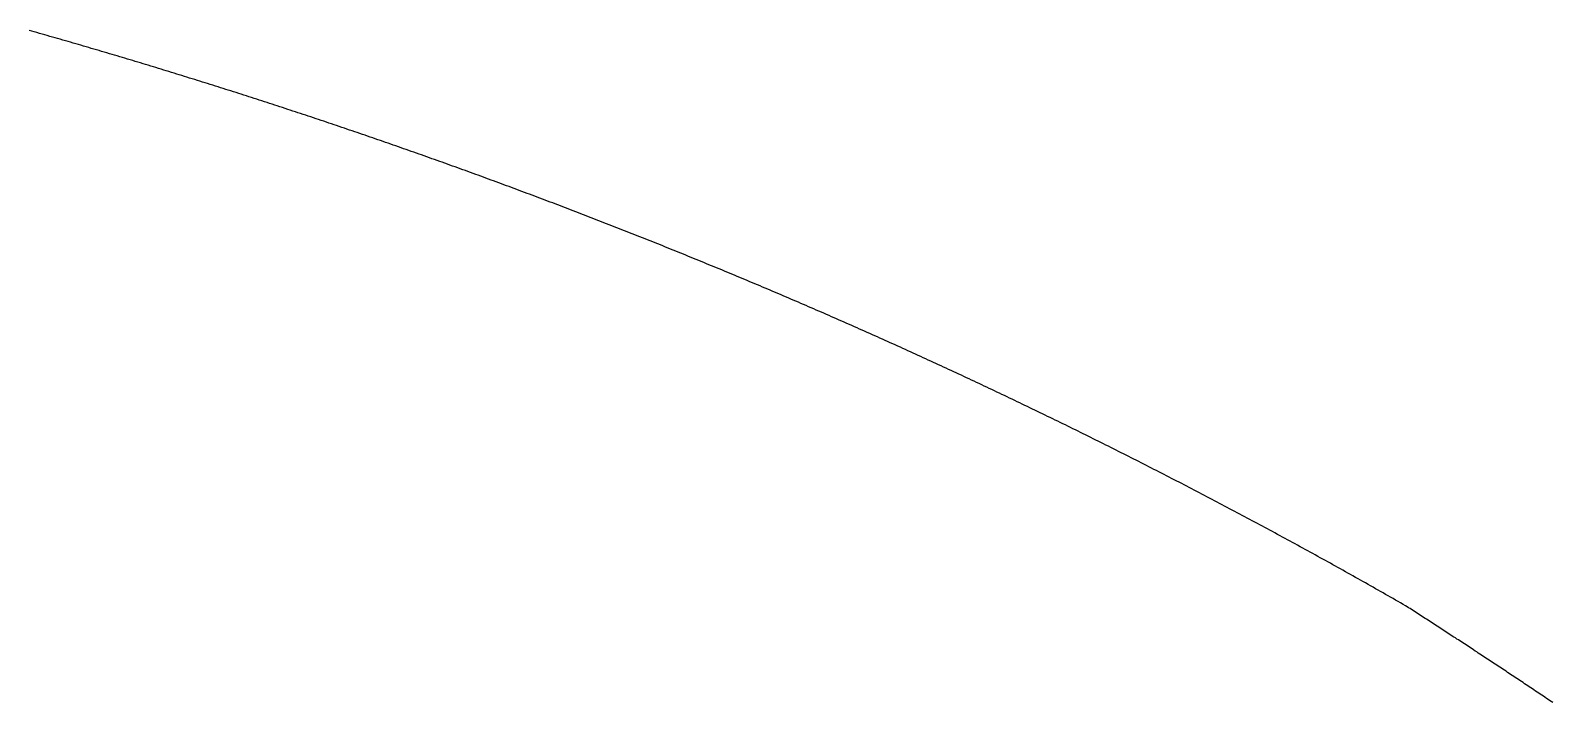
# Model space of a CAD drawing. Extents: x 0.1 to 59.6, y 0.2 to 53.5.
# Drawn here: x 32.379 to 34.89, y 31.527 to 32.636 of the extents above; entities that cross this region are included whole.
import ezdxf

# ---------------------------------------------------------------- set-up
doc = ezdxf.new("R2010")
doc.units = 0
doc.layers.add('BASE', color=7, linetype='CONTINUOUS')

msp = doc.modelspace()

# ---------------------------------------------------------------- linework, layer by layer
at = {"layer": 'BASE', "color": 7}
for p, q in [((32.381, 32.6348), (32.3767, 32.636)), ((32.3852, 32.6336), (32.381, 32.6348)), ((32.3895, 32.6324), (32.3852, 32.6336)), ((32.3938, 32.6312), (32.3895, 32.6324)), ((32.398, 32.63), (32.3938, 32.6312)), ((32.4023, 32.6287), (32.398, 32.63)), ((32.4066, 32.6275), (32.4023, 32.6287)), ((32.4109, 32.6263), (32.4066, 32.6275)), ((32.4151, 32.6251), (32.4109, 32.6263)), ((32.4194, 32.6239), (32.4151, 32.6251)), ((32.4237, 32.6226), (32.4194, 32.6239)), ((32.428, 32.6214), (32.4237, 32.6226)), ((32.4322, 32.6202), (32.428, 32.6214)), ((32.4365, 32.6189), (32.4322, 32.6202)), ((32.4408, 32.6177), (32.4365, 32.6189)), ((32.445, 32.6165), (32.4408, 32.6177)), ((32.4493, 32.6152), (32.445, 32.6165)), ((32.4536, 32.614), (32.4493, 32.6152)), ((32.4579, 32.6127), (32.4536, 32.614)), ((32.4621, 32.6115), (32.4579, 32.6127)), ((32.4664, 32.6102), (32.4621, 32.6115)), ((32.4707, 32.609), (32.4664, 32.6102)), ((32.4749, 32.6077), (32.4707, 32.609)), ((32.4792, 32.6065), (32.4749, 32.6077)), ((32.4835, 32.6052), (32.4792, 32.6065)), ((32.4878, 32.604), (32.4835, 32.6052)), ((32.492, 32.6027), (32.4878, 32.604)), ((32.4963, 32.6015), (32.492, 32.6027)), ((32.5006, 32.6002), (32.4963, 32.6015)), ((32.5048, 32.5989), (32.5006, 32.6002)), ((32.5091, 32.5977), (32.5048, 32.5989)), ((32.5134, 32.5964), (32.5091, 32.5977)), ((32.5176, 32.5951), (32.5134, 32.5964)), ((32.5219, 32.5939), (32.5176, 32.5951)), ((32.5262, 32.5926), (32.5219, 32.5939)), ((32.5305, 32.5913), (32.5262, 32.5926)), ((32.5347, 32.5901), (32.5305, 32.5913)), ((32.539, 32.5888), (32.5347, 32.5901)), ((32.5433, 32.5875), (32.539, 32.5888)), ((32.5475, 32.5862), (32.5433, 32.5875)), ((32.5518, 32.5849), (32.5475, 32.5862)), ((32.5561, 32.5836), (32.5518, 32.5849)), ((32.5603, 32.5824), (32.5561, 32.5836)), ((32.5646, 32.5811), (32.5603, 32.5824)), ((32.5689, 32.5798), (32.5646, 32.5811)), ((32.5731, 32.5785), (32.5689, 32.5798)), ((32.5774, 32.5772), (32.5731, 32.5785)), ((32.5817, 32.5759), (32.5774, 32.5772)), ((32.5859, 32.5746), (32.5817, 32.5759)), ((32.5902, 32.5733), (32.5859, 32.5746)), ((32.5945, 32.572), (32.5902, 32.5733)), ((32.5987, 32.5707), (32.5945, 32.572)), ((32.603, 32.5694), (32.5987, 32.5707)), ((32.6073, 32.5681), (32.603, 32.5694)), ((32.6115, 32.5668), (32.6073, 32.5681)), ((32.6158, 32.5654), (32.6115, 32.5668)), ((32.6201, 32.5641), (32.6158, 32.5654)), ((32.6243, 32.5628), (32.6201, 32.5641)), ((32.6286, 32.5615), (32.6243, 32.5628)), ((32.6328, 32.5602), (32.6286, 32.5615)), ((32.6371, 32.5589), (32.6328, 32.5602)), ((32.6414, 32.5575), (32.6371, 32.5589)), ((32.6456, 32.5562), (32.6414, 32.5575)), ((32.6499, 32.5549), (32.6456, 32.5562)), ((32.6542, 32.5536), (32.6499, 32.5549)), ((32.6584, 32.5522), (32.6542, 32.5536)), ((32.6627, 32.5509), (32.6584, 32.5522)), ((32.667, 32.5496), (32.6627, 32.5509)), ((32.6712, 32.5482), (32.667, 32.5496)), ((32.6755, 32.5469), (32.6712, 32.5482)), ((32.6797, 32.5455), (32.6755, 32.5469)), ((32.684, 32.5442), (32.6797, 32.5455)), ((32.6883, 32.5429), (32.684, 32.5442)), ((32.6925, 32.5415), (32.6883, 32.5429)), ((32.6968, 32.5402), (32.6925, 32.5415)), ((32.7011, 32.5388), (32.6968, 32.5402)), ((32.7053, 32.5375), (32.7011, 32.5388)), ((32.7096, 32.5361), (32.7053, 32.5375)), ((32.7138, 32.5347), (32.7096, 32.5361)), ((32.7181, 32.5334), (32.7138, 32.5347)), ((32.7224, 32.532), (32.7181, 32.5334)), ((32.7266, 32.5307), (32.7224, 32.532)), ((32.7309, 32.5293), (32.7266, 32.5307)), ((32.7351, 32.5279), (32.7309, 32.5293)), ((32.7394, 32.5266), (32.7351, 32.5279)), ((32.7437, 32.5252), (32.7394, 32.5266)), ((32.7479, 32.5238), (32.7437, 32.5252)), ((32.7522, 32.5224), (32.7479, 32.5238)), ((32.7564, 32.5211), (32.7522, 32.5224)), ((32.7607, 32.5197), (32.7564, 32.5211)), ((32.765, 32.5183), (32.7607, 32.5197)), ((32.7692, 32.5169), (32.765, 32.5183)), ((32.7735, 32.5156), (32.7692, 32.5169)), ((32.7777, 32.5142), (32.7735, 32.5156)), ((32.782, 32.5128), (32.7777, 32.5142)), ((32.7862, 32.5114), (32.782, 32.5128)), ((32.7905, 32.51), (32.7862, 32.5114)), ((32.7948, 32.5086), (32.7905, 32.51)), ((32.799, 32.5072), (32.7948, 32.5086)), ((32.8033, 32.5058), (32.799, 32.5072)), ((32.8075, 32.5044), (32.8033, 32.5058)), ((32.8118, 32.503), (32.8075, 32.5044)), ((32.816, 32.5016), (32.8118, 32.503)), ((32.8203, 32.5002), (32.816, 32.5016)), ((32.8246, 32.4988), (32.8203, 32.5002)), ((32.8288, 32.4974), (32.8246, 32.4988)), ((32.8331, 32.496), (32.8288, 32.4974)), ((32.8373, 32.4946), (32.8331, 32.496)), ((32.8416, 32.4932), (32.8373, 32.4946)), ((32.8458, 32.4917), (32.8416, 32.4932)), ((32.8501, 32.4903), (32.8458, 32.4917)), ((32.8543, 32.4889), (32.8501, 32.4903)), ((32.8586, 32.4875), (32.8543, 32.4889)), ((32.8628, 32.4861), (32.8586, 32.4875)), ((32.8671, 32.4846), (32.8628, 32.4861)), ((32.8713, 32.4832), (32.8671, 32.4846)), ((32.8756, 32.4818), (32.8713, 32.4832)), ((32.8799, 32.4803), (32.8756, 32.4818)), ((32.8841, 32.4789), (32.8799, 32.4803)), ((32.8884, 32.4775), (32.8841, 32.4789)), ((32.8926, 32.476), (32.8884, 32.4775)), ((32.8969, 32.4746), (32.8926, 32.476)), ((32.9011, 32.4732), (32.8969, 32.4746)), ((32.9054, 32.4717), (32.9011, 32.4732)), ((32.9096, 32.4703), (32.9054, 32.4717)), ((32.9139, 32.4688), (32.9096, 32.4703)), ((32.9181, 32.4674), (32.9139, 32.4688)), ((32.9224, 32.4659), (32.9181, 32.4674)), ((32.9266, 32.4645), (32.9224, 32.4659)), ((32.9309, 32.463), (32.9266, 32.4645)), ((32.9351, 32.4615), (32.9309, 32.463)), ((32.9394, 32.4601), (32.9351, 32.4615)), ((32.9436, 32.4586), (32.9394, 32.4601)), ((32.9479, 32.4572), (32.9436, 32.4586)), ((32.9521, 32.4557), (32.9479, 32.4572)), ((32.9564, 32.4542), (32.9521, 32.4557)), ((32.9606, 32.4528), (32.9564, 32.4542)), ((32.9649, 32.4513), (32.9606, 32.4528)), ((32.9691, 32.4498), (32.9649, 32.4513)), ((32.9734, 32.4483), (32.9691, 32.4498)), ((32.9776, 32.4469), (32.9734, 32.4483)), ((32.9819, 32.4454), (32.9776, 32.4469)), ((32.9861, 32.4439), (32.9819, 32.4454)), ((32.9904, 32.4424), (32.9861, 32.4439)), ((32.9946, 32.4409), (32.9904, 32.4424)), ((32.9989, 32.4394), (32.9946, 32.4409)), ((33.0031, 32.4379), (32.9989, 32.4394)), ((33.0073, 32.4365), (33.0031, 32.4379)), ((33.0116, 32.435), (33.0073, 32.4365)), ((33.0158, 32.4335), (33.0116, 32.435)), ((33.0201, 32.432), (33.0158, 32.4335)), ((33.0243, 32.4305), (33.0201, 32.432)), ((33.0286, 32.429), (33.0243, 32.4305)), ((33.0328, 32.4275), (33.0286, 32.429)), ((33.0371, 32.426), (33.0328, 32.4275)), ((33.0413, 32.4244), (33.0371, 32.426)), ((33.0456, 32.4229), (33.0413, 32.4244)), ((33.0498, 32.4214), (33.0456, 32.4229)), ((33.0541, 32.4199), (33.0498, 32.4214)), ((33.0583, 32.4184), (33.0541, 32.4199)), ((33.0625, 32.4169), (33.0583, 32.4184)), ((33.0668, 32.4154), (33.0625, 32.4169)), ((33.071, 32.4138), (33.0668, 32.4154)), ((33.0753, 32.4123), (33.071, 32.4138)), ((33.0795, 32.4108), (33.0753, 32.4123)), ((33.0838, 32.4093), (33.0795, 32.4108)), ((33.088, 32.4077), (33.0838, 32.4093)), ((33.0922, 32.4062), (33.088, 32.4077)), ((33.0965, 32.4047), (33.0922, 32.4062)), ((33.1007, 32.4031), (33.0965, 32.4047)), ((33.105, 32.4016), (33.1007, 32.4031)), ((33.1092, 32.4), (33.105, 32.4016)), ((33.1135, 32.3985), (33.1092, 32.4)), ((33.1177, 32.397), (33.1135, 32.3985)), ((33.1219, 32.3954), (33.1177, 32.397)), ((33.1262, 32.3939), (33.1219, 32.3954)), ((33.1304, 32.3923), (33.1262, 32.3939)), ((33.1347, 32.3908), (33.1304, 32.3923)), ((33.1389, 32.3892), (33.1347, 32.3908)), ((33.1431, 32.3876), (33.1389, 32.3892)), ((33.1474, 32.3861), (33.1431, 32.3876)), ((33.1516, 32.3845), (33.1474, 32.3861)), ((33.1559, 32.383), (33.1516, 32.3845)), ((33.1601, 32.3814), (33.1559, 32.383)), ((33.1643, 32.3798), (33.1601, 32.3814)), ((33.1686, 32.3783), (33.1643, 32.3798)), ((33.1728, 32.3767), (33.1686, 32.3783)), ((33.177, 32.3751), (33.1728, 32.3767)), ((33.1813, 32.3735), (33.177, 32.3751)), ((33.1855, 32.372), (33.1813, 32.3735)), ((33.1898, 32.3704), (33.1855, 32.372)), ((33.194, 32.3688), (33.1898, 32.3704)), ((33.1982, 32.3672), (33.194, 32.3688)), ((33.2025, 32.3656), (33.1982, 32.3672)), ((33.2067, 32.364), (33.2025, 32.3656)), ((33.2109, 32.3625), (33.2067, 32.364)), ((33.2152, 32.3609), (33.2109, 32.3625)), ((33.2194, 32.3593), (33.2152, 32.3609)), ((33.2236, 32.3577), (33.2194, 32.3593)), ((33.2279, 32.3561), (33.2236, 32.3577)), ((33.2321, 32.3545), (33.2279, 32.3561)), ((33.2364, 32.3529), (33.2321, 32.3545)), ((33.2406, 32.3513), (33.2364, 32.3529)), ((33.2448, 32.3497), (33.2406, 32.3513)), ((33.2491, 32.3481), (33.2448, 32.3497)), ((33.2533, 32.3464), (33.2491, 32.3481)), ((33.2575, 32.3448), (33.2533, 32.3464)), ((33.2618, 32.3432), (33.2575, 32.3448)), ((33.266, 32.3416), (33.2618, 32.3432)), ((33.2702, 32.34), (33.266, 32.3416)), ((33.2745, 32.3384), (33.2702, 32.34)), ((33.2787, 32.3367), (33.2745, 32.3384)), ((33.2829, 32.3351), (33.2787, 32.3367)), ((33.2872, 32.3335), (33.2829, 32.3351)), ((33.2914, 32.3318), (33.2872, 32.3335)), ((33.2956, 32.3302), (33.2914, 32.3318)), ((33.2998, 32.3286), (33.2956, 32.3302)), ((33.3041, 32.3269), (33.2998, 32.3286)), ((33.3083, 32.3253), (33.3041, 32.3269)), ((33.3125, 32.3237), (33.3083, 32.3253)), ((33.3168, 32.322), (33.3125, 32.3237)), ((33.321, 32.3204), (33.3168, 32.322)), ((33.3252, 32.3187), (33.321, 32.3204)), ((33.3295, 32.3171), (33.3252, 32.3187)), ((33.3337, 32.3154), (33.3295, 32.3171)), ((33.3379, 32.3138), (33.3337, 32.3154)), ((33.3421, 32.3121), (33.3379, 32.3138)), ((33.3464, 32.3105), (33.3421, 32.3121)), ((33.3506, 32.3088), (33.3464, 32.3105)), ((33.3548, 32.3072), (33.3506, 32.3088)), ((33.3591, 32.3055), (33.3548, 32.3072)), ((33.3633, 32.3038), (33.3591, 32.3055)), ((33.3675, 32.3022), (33.3633, 32.3038)), ((33.3717, 32.3005), (33.3675, 32.3022)), ((33.376, 32.2988), (33.3717, 32.3005)), ((33.3802, 32.2971), (33.376, 32.2988)), ((33.3844, 32.2955), (33.3802, 32.2971)), ((33.3886, 32.2938), (33.3844, 32.2955)), ((33.3929, 32.2921), (33.3886, 32.2938)), ((33.3971, 32.2904), (33.3929, 32.2921)), ((33.4013, 32.2887), (33.3971, 32.2904)), ((33.4056, 32.2871), (33.4013, 32.2887)), ((33.4098, 32.2854), (33.4056, 32.2871)), ((33.414, 32.2837), (33.4098, 32.2854)), ((33.4182, 32.282), (33.414, 32.2837)), ((33.4225, 32.2803), (33.4182, 32.282)), ((33.4267, 32.2786), (33.4225, 32.2803)), ((33.4309, 32.2769), (33.4267, 32.2786)), ((33.4351, 32.2752), (33.4309, 32.2769)), ((33.4393, 32.2735), (33.4351, 32.2752)), ((33.4436, 32.2718), (33.4393, 32.2735)), ((33.4478, 32.2701), (33.4436, 32.2718)), ((33.452, 32.2684), (33.4478, 32.2701)), ((33.4562, 32.2667), (33.452, 32.2684)), ((33.4605, 32.2649), (33.4562, 32.2667)), ((33.4647, 32.2632), (33.4605, 32.2649)), ((33.4689, 32.2615), (33.4647, 32.2632)), ((33.4731, 32.2598), (33.4689, 32.2615)), ((33.4773, 32.2581), (33.4731, 32.2598)), ((33.4816, 32.2563), (33.4773, 32.2581)), ((33.4858, 32.2546), (33.4816, 32.2563)), ((33.49, 32.2529), (33.4858, 32.2546)), ((33.4942, 32.2511), (33.49, 32.2529)), ((33.4984, 32.2494), (33.4942, 32.2511)), ((33.5027, 32.2477), (33.4984, 32.2494)), ((33.5069, 32.2459), (33.5027, 32.2477)), ((33.5111, 32.2442), (33.5069, 32.2459)), ((33.5153, 32.2425), (33.5111, 32.2442)), ((33.5195, 32.2407), (33.5153, 32.2425)), ((33.5238, 32.239), (33.5195, 32.2407)), ((33.528, 32.2372), (33.5238, 32.239)), ((33.5322, 32.2355), (33.528, 32.2372)), ((33.5364, 32.2337), (33.5322, 32.2355)), ((33.5406, 32.232), (33.5364, 32.2337)), ((33.5448, 32.2302), (33.5406, 32.232)), ((33.5491, 32.2284), (33.5448, 32.2302)), ((33.5533, 32.2267), (33.5491, 32.2284)), ((33.5575, 32.2249), (33.5533, 32.2267)), ((33.5617, 32.2231), (33.5575, 32.2249)), ((33.5659, 32.2214), (33.5617, 32.2231)), ((33.5701, 32.2196), (33.5659, 32.2214)), ((33.5743, 32.2178), (33.5701, 32.2196)), ((33.5786, 32.2161), (33.5743, 32.2178)), ((33.5828, 32.2143), (33.5786, 32.2161)), ((33.587, 32.2125), (33.5828, 32.2143)), ((33.5912, 32.2107), (33.587, 32.2125)), ((33.5954, 32.2089), (33.5912, 32.2107)), ((33.5996, 32.2072), (33.5954, 32.2089)), ((33.6038, 32.2054), (33.5996, 32.2072)), ((33.6081, 32.2036), (33.6038, 32.2054)), ((33.6123, 32.2018), (33.6081, 32.2036)), ((33.6165, 32.2), (33.6123, 32.2018)), ((33.6207, 32.1982), (33.6165, 32.2)), ((33.6249, 32.1964), (33.6207, 32.1982)), ((33.6291, 32.1946), (33.6249, 32.1964)), ((33.6333, 32.1928), (33.6291, 32.1946)), ((33.6375, 32.191), (33.6333, 32.1928)), ((33.6418, 32.1892), (33.6375, 32.191)), ((33.646, 32.1874), (33.6418, 32.1892)), ((33.6502, 32.1856), (33.646, 32.1874)), ((33.6544, 32.1837), (33.6502, 32.1856)), ((33.6586, 32.1819), (33.6544, 32.1837)), ((33.6628, 32.1801), (33.6586, 32.1819)), ((33.667, 32.1783), (33.6628, 32.1801)), ((33.6712, 32.1765), (33.667, 32.1783)), ((33.6754, 32.1746), (33.6712, 32.1765)), ((33.6796, 32.1728), (33.6754, 32.1746)), ((33.6839, 32.171), (33.6796, 32.1728)), ((33.6881, 32.1692), (33.6839, 32.171)), ((33.6923, 32.1673), (33.6881, 32.1692)), ((33.6965, 32.1655), (33.6923, 32.1673)), ((33.7007, 32.1636), (33.6965, 32.1655)), ((33.7049, 32.1618), (33.7007, 32.1636)), ((33.7091, 32.16), (33.7049, 32.1618)), ((33.7133, 32.1581), (33.7091, 32.16)), ((33.7175, 32.1563), (33.7133, 32.1581)), ((33.7217, 32.1544), (33.7175, 32.1563)), ((33.7259, 32.1526), (33.7217, 32.1544)), ((33.7301, 32.1507), (33.7259, 32.1526)), ((33.7343, 32.1489), (33.7301, 32.1507)), ((33.7385, 32.147), (33.7343, 32.1489)), ((33.7427, 32.1451), (33.7385, 32.147)), ((33.7469, 32.1433), (33.7427, 32.1451)), ((33.7511, 32.1414), (33.7469, 32.1433)), ((33.7553, 32.1395), (33.7511, 32.1414)), ((33.7596, 32.1377), (33.7553, 32.1395)), ((33.7638, 32.1358), (33.7596, 32.1377)), ((33.768, 32.1339), (33.7638, 32.1358)), ((33.7722, 32.1321), (33.768, 32.1339)), ((33.7764, 32.1302), (33.7722, 32.1321)), ((33.7806, 32.1283), (33.7764, 32.1302)), ((33.7848, 32.1264), (33.7806, 32.1283)), ((33.789, 32.1245), (33.7848, 32.1264)), ((33.7932, 32.1226), (33.789, 32.1245)), ((33.7974, 32.1207), (33.7932, 32.1226)), ((33.8016, 32.1189), (33.7974, 32.1207)), ((33.8058, 32.117), (33.8016, 32.1189)), ((33.81, 32.1151), (33.8058, 32.117)), ((33.8142, 32.1132), (33.81, 32.1151)), ((33.8184, 32.1113), (33.8142, 32.1132)), ((33.8226, 32.1094), (33.8184, 32.1113)), ((33.8268, 32.1075), (33.8226, 32.1094)), ((33.831, 32.1055), (33.8268, 32.1075)), ((33.8352, 32.1036), (33.831, 32.1055)), ((33.8394, 32.1017), (33.8352, 32.1036)), ((33.8436, 32.0998), (33.8394, 32.1017)), ((33.8478, 32.0979), (33.8436, 32.0998)), ((33.852, 32.096), (33.8478, 32.0979)), ((33.8561, 32.0941), (33.852, 32.096)), ((33.8603, 32.0921), (33.8561, 32.0941)), ((33.8645, 32.0902), (33.8603, 32.0921)), ((33.8687, 32.0883), (33.8645, 32.0902)), ((33.8729, 32.0863), (33.8687, 32.0883)), ((33.8771, 32.0844), (33.8729, 32.0863)), ((33.8813, 32.0825), (33.8771, 32.0844)), ((33.8855, 32.0805), (33.8813, 32.0825)), ((33.8897, 32.0786), (33.8855, 32.0805)), ((33.8939, 32.0767), (33.8897, 32.0786)), ((33.8981, 32.0747), (33.8939, 32.0767)), ((33.9023, 32.0728), (33.8981, 32.0747)), ((33.9065, 32.0708), (33.9023, 32.0728)), ((33.9107, 32.0689), (33.9065, 32.0708)), ((33.9149, 32.0669), (33.9107, 32.0689)), ((33.9191, 32.065), (33.9149, 32.0669)), ((33.9233, 32.063), (33.9191, 32.065)), ((33.9275, 32.061), (33.9233, 32.063)), ((33.9316, 32.0591), (33.9275, 32.061)), ((33.9358, 32.0571), (33.9316, 32.0591)), ((33.94, 32.0552), (33.9358, 32.0571)), ((33.9442, 32.0532), (33.94, 32.0552)), ((33.9484, 32.0512), (33.9442, 32.0532)), ((33.9526, 32.0492), (33.9484, 32.0512)), ((33.9568, 32.0473), (33.9526, 32.0492)), ((33.961, 32.0453), (33.9568, 32.0473)), ((33.9652, 32.0433), (33.961, 32.0453)), ((33.9694, 32.0413), (33.9652, 32.0433)), ((33.9735, 32.0393), (33.9694, 32.0413)), ((33.9777, 32.0373), (33.9735, 32.0393)), ((33.9819, 32.0354), (33.9777, 32.0373)), ((33.9861, 32.0334), (33.9819, 32.0354)), ((33.9903, 32.0314), (33.9861, 32.0334)), ((33.9945, 32.0294), (33.9903, 32.0314)), ((33.9987, 32.0274), (33.9945, 32.0294)), ((34.0029, 32.0254), (33.9987, 32.0274)), ((34.007, 32.0234), (34.0029, 32.0254)), ((34.0112, 32.0214), (34.007, 32.0234)), ((34.0154, 32.0194), (34.0112, 32.0214)), ((34.0196, 32.0173), (34.0154, 32.0194)), ((34.0238, 32.0153), (34.0196, 32.0173)), ((34.028, 32.0133), (34.0238, 32.0153)), ((34.0322, 32.0113), (34.028, 32.0133)), ((34.0363, 32.0093), (34.0322, 32.0113)), ((34.0405, 32.0073), (34.0363, 32.0093)), ((34.0447, 32.0052), (34.0405, 32.0073)), ((34.0489, 32.0032), (34.0447, 32.0052)), ((34.0531, 32.0012), (34.0489, 32.0032)), ((34.0573, 31.9992), (34.0531, 32.0012)), ((34.0614, 31.9971), (34.0573, 31.9992)), ((34.0656, 31.9951), (34.0614, 31.9971)), ((34.0698, 31.993), (34.0656, 31.9951)), ((34.074, 31.991), (34.0698, 31.993)), ((34.0782, 31.989), (34.074, 31.991)), ((34.0823, 31.9869), (34.0782, 31.989)), ((34.0865, 31.9849), (34.0823, 31.9869)), ((34.0907, 31.9828), (34.0865, 31.9849)), ((34.0949, 31.9808), (34.0907, 31.9828)), ((34.0991, 31.9787), (34.0949, 31.9808)), ((34.1032, 31.9767), (34.0991, 31.9787)), ((34.1074, 31.9746), (34.1032, 31.9767)), ((34.1116, 31.9725), (34.1074, 31.9746)), ((34.1158, 31.9705), (34.1116, 31.9725)), ((34.12, 31.9684), (34.1158, 31.9705)), ((34.1241, 31.9663), (34.12, 31.9684)), ((34.1283, 31.9643), (34.1241, 31.9663)), ((34.1325, 31.9622), (34.1283, 31.9643)), ((34.1367, 31.9601), (34.1325, 31.9622)), ((34.1409, 31.958), (34.1367, 31.9601)), ((34.145, 31.956), (34.1409, 31.958)), ((34.1492, 31.9539), (34.145, 31.956)), ((34.1534, 31.9518), (34.1492, 31.9539)), ((34.1576, 31.9497), (34.1534, 31.9518)), ((34.1617, 31.9476), (34.1576, 31.9497)), ((34.1659, 31.9455), (34.1617, 31.9476)), ((34.1701, 31.9434), (34.1659, 31.9455)), ((34.1743, 31.9413), (34.1701, 31.9434)), ((34.1784, 31.9392), (34.1743, 31.9413)), ((34.1826, 31.9371), (34.1784, 31.9392)), ((34.1868, 31.935), (34.1826, 31.9371)), ((34.191, 31.9329), (34.1868, 31.935)), ((34.1951, 31.9308), (34.191, 31.9329)), ((34.1993, 31.9287), (34.1951, 31.9308)), ((34.2035, 31.9266), (34.1993, 31.9287)), ((34.2076, 31.9245), (34.2035, 31.9266)), ((34.2118, 31.9223), (34.2076, 31.9245)), ((34.216, 31.9202), (34.2118, 31.9223)), ((34.2202, 31.9181), (34.216, 31.9202)), ((34.2243, 31.916), (34.2202, 31.9181)), ((34.2285, 31.9139), (34.2243, 31.916)), ((34.2327, 31.9117), (34.2285, 31.9139)), ((34.2368, 31.9096), (34.2327, 31.9117)), ((34.241, 31.9075), (34.2368, 31.9096)), ((34.2452, 31.9053), (34.241, 31.9075)), ((34.2493, 31.9032), (34.2452, 31.9053)), ((34.2535, 31.901), (34.2493, 31.9032)), ((34.2577, 31.8989), (34.2535, 31.901)), ((34.2618, 31.8967), (34.2577, 31.8989)), ((34.266, 31.8946), (34.2618, 31.8967)), ((34.2702, 31.8924), (34.266, 31.8946)), ((34.2743, 31.8903), (34.2702, 31.8924)), ((34.2785, 31.8881), (34.2743, 31.8903)), ((34.2827, 31.886), (34.2785, 31.8881)), ((34.2868, 31.8838), (34.2827, 31.886)), ((34.291, 31.8817), (34.2868, 31.8838)), ((34.2952, 31.8795), (34.291, 31.8817)), ((34.2993, 31.8773), (34.2952, 31.8795)), ((34.3035, 31.8752), (34.2993, 31.8773)), ((34.3077, 31.873), (34.3035, 31.8752)), ((34.3118, 31.8708), (34.3077, 31.873)), ((34.316, 31.8686), (34.3118, 31.8708)), ((34.3202, 31.8664), (34.316, 31.8686)), ((34.3243, 31.8643), (34.3202, 31.8664)), ((34.3285, 31.8621), (34.3243, 31.8643)), ((34.3326, 31.8599), (34.3285, 31.8621)), ((34.3368, 31.8577), (34.3326, 31.8599)), ((34.341, 31.8555), (34.3368, 31.8577)), ((34.3451, 31.8533), (34.341, 31.8555)), ((34.3493, 31.8511), (34.3451, 31.8533)), ((34.3535, 31.8489), (34.3493, 31.8511)), ((34.3576, 31.8467), (34.3535, 31.8489)), ((34.3618, 31.8445), (34.3576, 31.8467)), ((34.3659, 31.8423), (34.3618, 31.8445)), ((34.3701, 31.8401), (34.3659, 31.8423)), ((34.3743, 31.8379), (34.3701, 31.8401)), ((34.3784, 31.8357), (34.3743, 31.8379)), ((34.3826, 31.8335), (34.3784, 31.8357)), ((34.3867, 31.8312), (34.3826, 31.8335)), ((34.3909, 31.829), (34.3867, 31.8312)), ((34.395, 31.8268), (34.3909, 31.829)), ((34.3992, 31.8246), (34.395, 31.8268)), ((34.4034, 31.8223), (34.3992, 31.8246)), ((34.4075, 31.8201), (34.4034, 31.8223)), ((34.4117, 31.8179), (34.4075, 31.8201)), ((34.4158, 31.8156), (34.4117, 31.8179)), ((34.42, 31.8134), (34.4158, 31.8156)), ((34.4241, 31.8112), (34.42, 31.8134)), ((34.4283, 31.8089), (34.4241, 31.8112)), ((34.4324, 31.8067), (34.4283, 31.8089)), ((34.4366, 31.8044), (34.4324, 31.8067)), ((34.4408, 31.8022), (34.4366, 31.8044)), ((34.4449, 31.7999), (34.4408, 31.8022)), ((34.4491, 31.7977), (34.4449, 31.7999)), ((34.4532, 31.7954), (34.4491, 31.7977)), ((34.4574, 31.7932), (34.4532, 31.7954)), ((34.4615, 31.7909), (34.4574, 31.7932)), ((34.4657, 31.7886), (34.4615, 31.7909)), ((34.4698, 31.7864), (34.4657, 31.7886)), ((34.474, 31.7841), (34.4698, 31.7864)), ((34.4781, 31.7818), (34.474, 31.7841)), ((34.4823, 31.7795), (34.4781, 31.7818)), ((34.4864, 31.7773), (34.4823, 31.7795)), ((34.4906, 31.775), (34.4864, 31.7773)), ((34.4947, 31.7727), (34.4906, 31.775)), ((34.4989, 31.7704), (34.4947, 31.7727)), ((34.503, 31.7681), (34.4989, 31.7704)), ((34.5072, 31.7658), (34.503, 31.7681)), ((34.5113, 31.7635), (34.5072, 31.7658)), ((34.5155, 31.7613), (34.5113, 31.7635)), ((34.5196, 31.759), (34.5155, 31.7613)), ((34.5238, 31.7567), (34.5196, 31.759)), ((34.5279, 31.7544), (34.5238, 31.7567)), ((34.5321, 31.752), (34.5279, 31.7544)), ((34.5362, 31.7497), (34.5321, 31.752)), ((34.5403, 31.7474), (34.5362, 31.7497)), ((34.5445, 31.7451), (34.5403, 31.7474)), ((34.5486, 31.7428), (34.5445, 31.7451)), ((34.5528, 31.7405), (34.5486, 31.7428)), ((34.5569, 31.7382), (34.5528, 31.7405)), ((34.5611, 31.7359), (34.5569, 31.7382)), ((34.5652, 31.7335), (34.5611, 31.7359)), ((34.5694, 31.7312), (34.5652, 31.7335)), ((34.5735, 31.7289), (34.5694, 31.7312)), ((34.5776, 31.7265), (34.5735, 31.7289)), ((34.5818, 31.7242), (34.5776, 31.7265)), ((34.5859, 31.7219), (34.5818, 31.7242)), ((34.5901, 31.7195), (34.5859, 31.7219)), ((34.5942, 31.7172), (34.5901, 31.7195)), ((34.5984, 31.7148), (34.5942, 31.7172)), ((34.6025, 31.7125), (34.5984, 31.7148)), ((34.6066, 31.7101), (34.6025, 31.7125)), ((34.6108, 31.7078), (34.6066, 31.7101)), ((34.6149, 31.7054), (34.6108, 31.7078)), ((34.6191, 31.7031), (34.6149, 31.7054)), ((34.6232, 31.7007), (34.6191, 31.7031)), ((34.6273, 31.6984), (34.6232, 31.7007)), ((34.6315, 31.696), (34.6273, 31.6984)), ((34.6356, 31.6936), (34.6315, 31.696)), ((34.6397, 31.6913), (34.6356, 31.6936)), ((34.6439, 31.6889), (34.6397, 31.6913)), ((34.648, 31.6865), (34.6439, 31.6889)), ((34.6505, 31.6849), (34.648, 31.6865)), ((34.6529, 31.6834), (34.6505, 31.6849)), ((34.6554, 31.6818), (34.6529, 31.6834)), ((34.6579, 31.6802), (34.6554, 31.6818)), ((34.6603, 31.6786), (34.6579, 31.6802)), ((34.6628, 31.677), (34.6603, 31.6786)), ((34.6653, 31.6754), (34.6628, 31.677)), ((34.6677, 31.6738), (34.6653, 31.6754)), ((34.6702, 31.6722), (34.6677, 31.6738)), ((34.6727, 31.6706), (34.6702, 31.6722)), ((34.6752, 31.669), (34.6727, 31.6706)), ((34.6776, 31.6674), (34.6752, 31.669)), ((34.6801, 31.6658), (34.6776, 31.6674)), ((34.6826, 31.6642), (34.6801, 31.6658)), ((34.6851, 31.6626), (34.6826, 31.6642)), ((34.6876, 31.661), (34.6851, 31.6626)), ((34.6901, 31.6594), (34.6876, 31.661)), ((34.6925, 31.6578), (34.6901, 31.6594)), ((34.695, 31.6561), (34.6925, 31.6578)), ((34.6975, 31.6545), (34.695, 31.6561)), ((34.7, 31.6529), (34.6975, 31.6545)), ((34.7025, 31.6513), (34.7, 31.6529)), ((34.705, 31.6497), (34.7025, 31.6513)), ((34.7075, 31.6481), (34.705, 31.6497)), ((34.71, 31.6464), (34.7075, 31.6481)), ((34.7125, 31.6448), (34.71, 31.6464)), ((34.715, 31.6432), (34.7125, 31.6448)), ((34.7175, 31.6415), (34.715, 31.6432)), ((34.72, 31.6399), (34.7175, 31.6415)), ((34.7225, 31.6383), (34.72, 31.6399)), ((34.725, 31.6366), (34.7225, 31.6383)), ((34.7275, 31.635), (34.725, 31.6366)), ((34.73, 31.6334), (34.7275, 31.635)), ((34.7325, 31.6317), (34.73, 31.6334)), ((34.735, 31.6301), (34.7325, 31.6317)), ((34.7376, 31.6285), (34.735, 31.6301)), ((34.7401, 31.6268), (34.7376, 31.6285)), ((34.7426, 31.6252), (34.7401, 31.6268)), ((34.7451, 31.6235), (34.7426, 31.6252)), ((34.7476, 31.6219), (34.7451, 31.6235)), ((34.7501, 31.6202), (34.7476, 31.6219)), ((34.7527, 31.6186), (34.7501, 31.6202)), ((34.7552, 31.6169), (34.7527, 31.6186)), ((34.7577, 31.6153), (34.7552, 31.6169)), ((34.7602, 31.6136), (34.7577, 31.6153)), ((34.7628, 31.6119), (34.7602, 31.6136)), ((34.7653, 31.6103), (34.7628, 31.6119)), ((34.7678, 31.6086), (34.7653, 31.6103)), ((34.7703, 31.6069), (34.7678, 31.6086)), ((34.7729, 31.6053), (34.7703, 31.6069)), ((34.7754, 31.6036), (34.7729, 31.6053)), ((34.7779, 31.6019), (34.7754, 31.6036)), ((34.7805, 31.6003), (34.7779, 31.6019)), ((34.783, 31.5986), (34.7805, 31.6003)), ((34.7856, 31.5969), (34.783, 31.5986)), ((34.7881, 31.5952), (34.7856, 31.5969)), ((34.7906, 31.5936), (34.7881, 31.5952)), ((34.7932, 31.5919), (34.7906, 31.5936)), ((34.7957, 31.5902), (34.7932, 31.5919)), ((34.7983, 31.5885), (34.7957, 31.5902)), ((34.8008, 31.5868), (34.7983, 31.5885)), ((34.8034, 31.5852), (34.8008, 31.5868)), ((34.8059, 31.5835), (34.8034, 31.5852)), ((34.8085, 31.5818), (34.8059, 31.5835)), ((34.811, 31.5801), (34.8085, 31.5818)), ((34.8136, 31.5784), (34.811, 31.5801)), ((34.8161, 31.5767), (34.8136, 31.5784)), ((34.8187, 31.575), (34.8161, 31.5767)), ((34.8212, 31.5733), (34.8187, 31.575)), ((34.8238, 31.5716), (34.8212, 31.5733)), ((34.8264, 31.5699), (34.8238, 31.5716)), ((34.8289, 31.5682), (34.8264, 31.5699)), ((34.8315, 31.5665), (34.8289, 31.5682)), ((34.834, 31.5648), (34.8315, 31.5665)), ((34.8366, 31.5631), (34.834, 31.5648)), ((34.8392, 31.5614), (34.8366, 31.5631)), ((34.8417, 31.5597), (34.8392, 31.5614)), ((34.8443, 31.558), (34.8417, 31.5597)), ((34.8469, 31.5562), (34.8443, 31.558)), ((34.8495, 31.5545), (34.8469, 31.5562)), ((34.852, 31.5528), (34.8495, 31.5545)), ((34.8546, 31.5511), (34.852, 31.5528)), ((34.8572, 31.5494), (34.8546, 31.5511)), ((34.8597, 31.5476), (34.8572, 31.5494)), ((34.8623, 31.5459), (34.8597, 31.5476)), ((34.8649, 31.5442), (34.8623, 31.5459)), ((34.8675, 31.5425), (34.8649, 31.5442)), ((34.8701, 31.5407), (34.8675, 31.5425)), ((34.8726, 31.539), (34.8701, 31.5407)), ((34.8752, 31.5373), (34.8726, 31.539)), ((34.8778, 31.5355), (34.8752, 31.5373)), ((34.8804, 31.5338), (34.8778, 31.5355)), ((34.883, 31.5321), (34.8804, 31.5338)), ((34.8856, 31.5303), (34.883, 31.5321)), ((34.8882, 31.5286), (34.8856, 31.5303)), ((34.8908, 31.5268), (34.8882, 31.5286))]:
    msp.add_line(p, q, dxfattribs=at)

doc.saveas('drawing.dxf')
